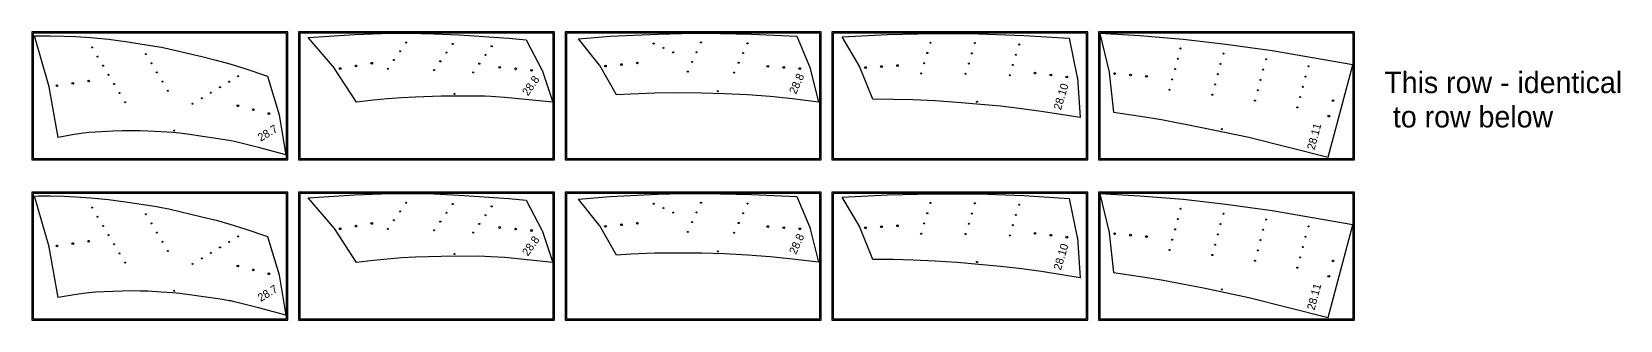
# Model space of a CAD drawing. Extents: x -420 to 2454, y -295 to 739.
# Drawn here: x 1859 to 2454, y -67 to 41 of the extents above; entities that cross this region are included whole.
import ezdxf

# ---------------------------------------------------------------- set-up
doc = ezdxf.new("R2010")
doc.units = 0
doc.header["$MEASUREMENT"] = 0
doc.header["$PDMODE"] = 32
doc.header["$PDSIZE"] = 0.38
doc.layers.get('0').update_dxf_attribs({"linetype": 'CONTINUOUS'})
for name, color, linetype in [('ARCH__', 1, 'CONTINUOUS'), ('DEFAULT', 7, 'CONTINUOUS'), ('DRILL_PTS__ENGRAVE_PASS_RO', 172, 'CONTINUOUS'), ('DRILLING', 3, 'CONTINUOUS'), ('ENGRAVE', 4, 'CONTINUOUS'), ('PLYWOOD', 6, 'CONTINUOUS')]:
    doc.layers.add(name, color=color, linetype=linetype)

# ---------------------------------------------------------------- blocks, each defined once
blk = doc.blocks.new('*X314')
at = {"layer": 'DEFAULT', "linetype": 'Continuous'}
for s, p in [('This row - identical', (2365.82, 17.88)), (' to row below', (2366.09, 5.03))]:
    blk.add_text(s, height=8, dxfattribs=at).set_placement(p)
blk = doc.blocks.new('_U874')
at = {"layer": 'ENGRAVE'}
blk.add_point((0, 0), dxfattribs=at)
blk = doc.blocks.new('_U875_01')
at = {"layer": 'ENGRAVE', "color": 0, "linetype": 'ByBlock'}
for p in [(0, 0), (4, 0), (8, 0), (12, 0), (16, 0)]:
    blk.add_blockref('_U874', p, dxfattribs=at)
blk = doc.blocks.new('_U870')
at = {"layer": 'ENGRAVE'}
blk.add_point((0, 0), dxfattribs=at)
blk = doc.blocks.new('_U871_01')
at = {"layer": 'ENGRAVE', "color": 0, "linetype": 'ByBlock'}
for p in [(0, 0), (4, 0), (8, 0), (12, 0), (16, 0), (20, 0), (24, 0)]:
    blk.add_blockref('_U870', p, dxfattribs=at)
blk = doc.blocks.new('_U866')
at = {"layer": 'ENGRAVE'}
blk.add_point((0, 0), dxfattribs=at)
blk = doc.blocks.new('_U867_01')
at = {"layer": 'ENGRAVE', "color": 0, "linetype": 'ByBlock'}
for p in [(0, 0), (4, 0), (8, 0), (12, 0), (16, 0), (20, 0)]:
    blk.add_blockref('_U866', p, dxfattribs=at)

msp = doc.modelspace()

# ---------------------------------------------------------------- linework, layer by layer
for p, q in [((1859.67693, 39.33323), (1861.22799, 39.37841)), ((1865.1636, 20.27441), (1859.67693, 39.33323)), ((1861.22799, 39.37841), (1865.59562, 39.35738)), ((1865.59562, 39.35738), (1870.77037, 39.26071)), ((1870.77037, 39.26071), (1875.09644, 39.0781)), ((1875.09644, 39.0781), (1880.85472, 38.67604)), ((1880.85472, 38.67604), (1887.48084, 38.03796)), ((1887.48084, 38.03796), (1893.87652, 37.20385)), ((1893.87652, 37.20385), (1904.80285, 35.49076)), ((1962.34768, 38.70817), (1979.76214, 39.83769)), ((1972.12887, 27.22799), (1962.34768, 38.70817)), ((1979.76214, 39.83769), (1989.83434, 40.20743)), ((1989.83434, 40.20743), (1999.71029, 40.30061)), ((1999.71029, 40.30061), (2009.38129, 40.10501)), ((2009.38129, 40.10501), (2018.89641, 39.68976)), ((2018.89641, 39.68976), (2037.61177, 38.41554)), ((2037.61177, 38.41554), (2044.06584, 37.82005)), ((2044.06584, 37.82005), (2049.94467, 26.59949)), ((2063.69011, 38.20904), (2075.52629, 39.14871)), ((2071.59741, 28.31276), (2063.69011, 38.20904)), ((2075.52629, 39.14871), (2093.47963, 39.99954)), ((2093.47963, 39.99954), (2102.37603, 40.2479)), ((2102.37603, 40.2479), (2111.20023, 40.33703)), ((2111.20023, 40.33703), (2128.59924, 39.96518)), ((2128.59924, 39.96518), (2145.52617, 39.21088)), ((2145.52617, 39.21088), (2150.54555, 27.25338)), ((2162.5928, 38.94802), (2179.59733, 39.82675)), ((2169.14925, 27.75923), (2162.5928, 38.94802)), ((2179.59733, 39.82675), (2196.6202, 40.21102)), ((2196.6202, 40.21102), (2213.64706, 40.1005)), ((2213.64706, 40.1005), (2230.66351, 39.49529)), ((2230.66351, 39.49529), (2247.6552, 38.39589)), ((2247.6552, 38.39589), (2250.70677, 23.77774)), ((2274.13094, 39.31265), (2259.17693, 40.20823)), ((2259.17693, 40.20823), (2262.68357, 25.69252)), ((2290.34551, 38.00699), (2274.13094, 39.31265)), ((2306.40103, 36.10775), (2290.34551, 38.00699)), ((2323.71219, 33.74302), (2306.40103, 36.10775)), ((1904.80285, 35.49076), (1907.38135, 35.02571)), ((1907.38135, 35.02571), (1910.1303, 34.47598)), ((1910.1303, 34.47598), (1922.46055, 31.58134)), ((1922.46055, 31.58134), (1927.83979, 30.23941)), ((1927.83979, 30.23941), (1932.9315, 28.84873)), ((2354.05419, 28.49402), (2323.71219, 33.74302)), ((1932.9315, 28.84873), (1938.55962, 27.10271)), ((1938.55962, 27.10271), (1947.0896, 24.2136)), ((1947.0896, 24.2136), (1951.44711, 9.77482)), ((1972.20783, 27.12181), (1972.12887, 27.22799)), ((1980.38768, 14.45074), (1972.20783, 27.12181)), ((2049.94467, 26.59949), (2050.00652, 26.45475)), ((2050.00652, 26.45475), (2054.05193, 14.45074)), ((2071.68568, 28.18244), (2071.59741, 28.31276)), ((2077.94221, 17.16802), (2071.68568, 28.18244)), ((2150.54555, 27.25338), (2150.59399, 27.10744)), ((2150.59399, 27.10744), (2153.72081, 14.52177)), ((2169.21657, 27.62098), (2169.14925, 27.75923)), ((2173.98014, 15.5593), (2169.21657, 27.62098)), ((2262.68357, 25.69252), (2262.7062, 25.56082)), ((2262.7062, 25.56082), (2264.24614, 10.70716)), ((2344.77523, -6.13555), (2354.05419, 28.49402)), ((1865.17265, 20.24113), (1865.1636, 20.27441)), ((1865.18056, 20.20757), (1865.17265, 20.24113)), ((1865.1873, 20.17375), (1865.18056, 20.20757)), ((1868.61183, 1.30898), (1865.1873, 20.17375)), ((2092.23791, 17.88642), (2083.28975, 17.52388)), ((2101.06991, 17.99274), (2092.23791, 17.88642)), ((2109.81411, 17.90541), (2101.06991, 17.99274)), ((2118.47938, 17.64397), (2109.81411, 17.90541)), ((2250.70677, 23.77774), (2250.72527, 23.6454)), ((2250.72527, 23.6454), (2251.80054, 8.7509)), ((1986.82384, 15.23073), (1980.38768, 14.45074)), ((1992.08951, 15.73908), (1986.82384, 15.23073)), ((1997.27116, 16.12905), (1992.08951, 15.73908)), ((2002.37602, 16.41079), (1997.27116, 16.12905)), ((2012.1559, 16.7056), (2002.37602, 16.41079)), ((2026.14988, 16.76785), (2012.1559, 16.7056)), ((2028.52217, 16.71525), (2026.14988, 16.76785)), ((2030.83905, 16.61682), (2028.52217, 16.71525)), ((2036.00292, 16.2528), (2030.83905, 16.61682)), ((2054.05193, 14.45074), (2036.00292, 16.2528)), ((2083.28975, 17.52388), (2077.94221, 17.16802)), ((2127.06634, 17.20981), (2118.47938, 17.64397)), ((2135.56219, 16.57471), (2127.06634, 17.20981)), ((2143.95924, 15.72166), (2135.56219, 16.57471)), ((2153.72081, 14.52177), (2143.95924, 15.72166)), ((2181.60279, 15.52708), (2173.98014, 15.5593)), ((2189.18205, 15.35104), (2181.60279, 15.52708)), ((2197.41756, 14.95098), (2189.18205, 15.35104)), ((2205.60567, 14.39384), (2197.41756, 14.95098)), ((2221.88572, 12.96079), (2205.60567, 14.39384)), ((2229.95513, 12.01021), (2221.88572, 12.96079)), ((2237.98, 10.91205), (2229.95513, 12.01021)), ((1951.44711, 9.77482), (1951.47687, 9.6459)), ((1951.47687, 9.6459), (1953.88991, -5.2418)), ((2251.80054, 8.7509), (2237.98, 10.91205)), ((2264.24614, 10.70716), (2274.36008, 9.25817)), ((2274.36008, 9.25817), (2282.29476, 7.96118)), ((2282.29476, 7.96118), (2298.04616, 4.92694)), ((1874.53586, 2.33342), (1868.61183, 1.30898)), ((1878.07344, 2.84613), (1874.53586, 2.33342)), ((1880.11137, 3.07124), (1878.07344, 2.84613)), ((1882.59886, 3.27862), (1880.11137, 3.07124)), ((1889.12223, 3.62419), (1882.59886, 3.27862)), ((1892.72357, 3.73234), (1889.12223, 3.62419)), ((1896.21075, 3.77528), (1892.72357, 3.73234)), ((1899.37914, 3.74303), (1896.21075, 3.77528)), ((1902.2273, 3.65203), (1899.37914, 3.74303)), ((1907.16041, 3.38614), (1902.2273, 3.65203)), ((1911.61041, 3.07905), (1907.16041, 3.38614)), ((1914.0858, 2.84301), (1911.61041, 3.07905)), ((1916.99936, 2.49956), (1914.0858, 2.84301)), ((1930.23395, 0.54533), (1916.99936, 2.49956)), ((1932.68755, 0.14343), (1930.23395, 0.54533)), ((1933.30987, 0.02267), (1932.68755, 0.14343)), ((1934.73038, -0.29514), (1933.30987, 0.02267)), ((2298.04616, 4.92694), (2315.02594, 1.32549)), ((2315.02594, 1.32549), (2344.77523, -6.13555)), ((1944.2141, -2.63744), (1934.73038, -0.29514)), ((1953.88991, -5.2418), (1944.2141, -2.63744)), ((1859.67693, -20.66677), (1861.22799, -20.62159)), ((1865.1636, -39.72559), (1859.67693, -20.66677)), ((1861.22799, -20.62159), (1865.59562, -20.64262)), ((1865.59562, -20.64262), (1870.77037, -20.73929)), ((1870.77037, -20.73929), (1875.09644, -20.9219)), ((1875.09644, -20.9219), (1880.85472, -21.32396)), ((1880.85472, -21.32396), (1887.48084, -21.96204)), ((1887.48084, -21.96204), (1893.87652, -22.79615)), ((1893.87652, -22.79615), (1904.80285, -24.50924)), ((1962.34768, -21.29183), (1979.76214, -20.16231)), ((1972.12887, -32.77201), (1962.34768, -21.29183)), ((1979.76214, -20.16231), (1989.83434, -19.79257)), ((1989.83434, -19.79257), (1999.71029, -19.69939)), ((1999.71029, -19.69939), (2009.38129, -19.89499)), ((2009.38129, -19.89499), (2018.89641, -20.31024)), ((2018.89641, -20.31024), (2037.61177, -21.58446)), ((2037.61177, -21.58446), (2044.06584, -22.17995)), ((2044.06584, -22.17995), (2049.94467, -33.40051)), ((2063.69011, -21.79096), (2075.52629, -20.85129)), ((2071.59741, -31.68724), (2063.69011, -21.79096)), ((2075.52629, -20.85129), (2093.47963, -20.00046)), ((2093.47963, -20.00046), (2102.37603, -19.7521)), ((2102.37603, -19.7521), (2111.20023, -19.66297)), ((2111.20023, -19.66297), (2128.59924, -20.03482)), ((2128.59924, -20.03482), (2145.52617, -20.78912)), ((2145.52617, -20.78912), (2150.54555, -32.74662)), ((2162.5928, -21.05198), (2179.59733, -20.17325)), ((2169.14925, -32.24077), (2162.5928, -21.05198)), ((2179.59733, -20.17325), (2196.6202, -19.78898)), ((2196.6202, -19.78898), (2213.64706, -19.8995)), ((2213.64706, -19.8995), (2230.66351, -20.50471)), ((2230.66351, -20.50471), (2247.6552, -21.60411)), ((2247.6552, -21.60411), (2250.70677, -36.22226)), ((2274.13094, -20.68735), (2259.17693, -19.79177)), ((2259.17693, -19.79177), (2262.68357, -34.30748)), ((2290.34551, -21.99301), (2274.13094, -20.68735)), ((2306.40103, -23.89225), (2290.34551, -21.99301)), ((1904.80285, -24.50924), (1907.38135, -24.97429)), ((1907.38135, -24.97429), (1910.1303, -25.52402)), ((1910.1303, -25.52402), (1922.46055, -28.41866)), ((1922.46055, -28.41866), (1927.83979, -29.76059)), ((1927.83979, -29.76059), (1932.9315, -31.15127)), ((2323.71219, -26.25698), (2306.40103, -23.89225)), ((2354.05419, -31.50598), (2323.71219, -26.25698)), ((1932.9315, -31.15127), (1938.55962, -32.89729)), ((1938.55962, -32.89729), (1947.0896, -35.7864)), ((1972.20783, -32.87819), (1972.12887, -32.77201)), ((1980.38768, -45.54926), (1972.20783, -32.87819)), ((2049.94467, -33.40051), (2050.00652, -33.54525)), ((2050.00652, -33.54525), (2054.05193, -45.54926)), ((2071.68568, -31.81756), (2071.59741, -31.68724)), ((2077.94221, -42.83198), (2071.68568, -31.81756)), ((2150.54555, -32.74662), (2150.59399, -32.89256)), ((2150.59399, -32.89256), (2153.72081, -45.47823)), ((2169.21657, -32.37902), (2169.14925, -32.24077)), ((2173.98014, -44.4407), (2169.21657, -32.37902)), ((2262.68357, -34.30748), (2262.7062, -34.43918)), ((2262.7062, -34.43918), (2264.24614, -49.29284)), ((2344.77523, -66.13555), (2354.05419, -31.50598)), ((1865.17265, -39.75887), (1865.1636, -39.72559)), ((1865.18056, -39.79243), (1865.17265, -39.75887)), ((1865.1873, -39.82625), (1865.18056, -39.79243)), ((1868.61183, -58.69102), (1865.1873, -39.82625)), ((1947.0896, -35.7864), (1951.44711, -50.22518)), ((2250.70677, -36.22226), (2250.72527, -36.3546)), ((2250.72527, -36.3546), (2251.80054, -51.2491)), ((1986.82384, -44.76927), (1980.38768, -45.54926)), ((1992.08951, -44.26092), (1986.82384, -44.76927)), ((1997.27116, -43.87095), (1992.08951, -44.26092)), ((2002.37602, -43.58921), (1997.27116, -43.87095)), ((2012.1559, -43.2944), (2002.37602, -43.58921)), ((2026.14988, -43.23215), (2012.1559, -43.2944)), ((2028.52217, -43.28475), (2026.14988, -43.23215)), ((2030.83905, -43.38318), (2028.52217, -43.28475)), ((2036.00292, -43.7472), (2030.83905, -43.38318)), ((2054.05193, -45.54926), (2036.00292, -43.7472)), ((2083.28975, -42.47612), (2077.94221, -42.83198)), ((2092.23791, -42.11358), (2083.28975, -42.47612)), ((2101.06991, -42.00726), (2092.23791, -42.11358)), ((2109.81411, -42.09459), (2101.06991, -42.00726)), ((2118.47938, -42.35603), (2109.81411, -42.09459)), ((2127.06634, -42.79019), (2118.47938, -42.35603)), ((2135.56219, -43.42529), (2127.06634, -42.79019)), ((2143.95924, -44.27834), (2135.56219, -43.42529)), ((2153.72081, -45.47823), (2143.95924, -44.27834)), ((2181.60279, -44.47292), (2173.98014, -44.4407)), ((2189.18205, -44.64896), (2181.60279, -44.47292)), ((2197.41756, -45.04902), (2189.18205, -44.64896)), ((2205.60567, -45.60616), (2197.41756, -45.04902)), ((2221.88572, -47.03921), (2205.60567, -45.60616)), ((2229.95513, -47.98979), (2221.88572, -47.03921)), ((1951.44711, -50.22518), (1951.47687, -50.3541)), ((1951.47687, -50.3541), (1953.88991, -65.2418)), ((2237.98, -49.08795), (2229.95513, -47.98979)), ((2251.80054, -51.2491), (2237.98, -49.08795)), ((2264.24614, -49.29284), (2274.36008, -50.74183)), ((2274.36008, -50.74183), (2282.29476, -52.03882)), ((2282.29476, -52.03882), (2298.04616, -55.07306)), ((1874.53586, -57.66658), (1868.61183, -58.69102)), ((1878.07344, -57.15387), (1874.53586, -57.66658)), ((1880.11137, -56.92876), (1878.07344, -57.15387)), ((1882.59886, -56.72138), (1880.11137, -56.92876)), ((1889.12223, -56.37581), (1882.59886, -56.72138)), ((1892.72357, -56.26766), (1889.12223, -56.37581)), ((1896.21075, -56.22472), (1892.72357, -56.26766)), ((1899.37914, -56.25697), (1896.21075, -56.22472)), ((1902.2273, -56.34797), (1899.37914, -56.25697)), ((1907.16041, -56.61386), (1902.2273, -56.34797)), ((1911.61041, -56.92095), (1907.16041, -56.61386)), ((1914.0858, -57.15699), (1911.61041, -56.92095)), ((1916.99936, -57.50044), (1914.0858, -57.15699)), ((1930.23395, -59.45467), (1916.99936, -57.50044)), ((1932.68755, -59.85657), (1930.23395, -59.45467)), ((2298.04616, -55.07306), (2315.02594, -58.67451)), ((2315.02594, -58.67451), (2344.77523, -66.13555)), ((1933.30987, -59.97733), (1932.68755, -59.85657)), ((1934.73038, -60.29514), (1933.30987, -59.97733)), ((1944.2141, -62.63744), (1934.73038, -60.29514)), ((1953.88991, -65.2418), (1944.2141, -62.63744))]:
    msp.add_line(p, q)
at = {"layer": 'DRILL_PTS__ENGRAVE_PASS_RO'}
for p in [(2115.91966, 18.56956), (2017.21597, 17.59543), (2213.10028, 14.63187), (2304.9346, 4.37262), (2115.91966, -41.43044), (2017.21597, -42.40457), (2213.10028, -45.36813), (2304.9346, -55.62738)]:
    msp.add_point(p, dxfattribs=at)
at = {"layer": 'DRILLING'}
for centre in [(1974.32596, 27.07806), (1980.24251, 28.07527), (1986.15906, 29.07247), (2034.12453, 27.53717), (2040.09827, 26.97646), (2046.07201, 26.41575), (2073.80179, 27.98189), (2079.77303, 28.5686), (2085.74427, 29.15532), (2134.65978, 27.90898), (2140.64526, 27.49192), (2146.63075, 27.07486), (2171.28051, 27.44269), (2177.26859, 27.82076), (2183.25667, 28.19882), (2234.83439, 25.35786), (2240.79178, 24.64407), (2246.74917, 23.93029), (2264.69992, 25.19401), (2270.6767, 24.66664), (2276.65348, 24.13926), (1868.14357, 20.65965), (1874.08019, 21.52944), (1880.01681, 22.39923), (1935.93981, 13.13271), (1941.75979, 11.67398), (2346.56895, 15.04759), (1947.57977, 10.21526), (2345.01603, 9.25203), (1974.32596, -32.92194), (1980.24251, -31.92473), (1986.15906, -30.92753), (2034.12453, -32.46283), (2040.09827, -33.02354), (2046.07201, -33.58425), (2073.80179, -32.01811), (2079.77303, -31.4314), (2085.74427, -30.84468), (2134.65978, -32.09102), (2140.64526, -32.50808), (2146.63075, -32.92514), (2171.28051, -32.55731), (2177.26859, -32.17924), (2183.25667, -31.80118), (2234.83439, -34.64214), (2240.79178, -35.35593), (2264.69992, -34.80599), (2270.6767, -35.33336), (2276.65348, -35.86074), (1868.14357, -39.34035), (1874.08019, -38.47056), (1880.01681, -37.60077), (2246.74917, -36.06971), (1935.93981, -46.86729), (2346.56895, -44.95241), (1941.75979, -48.32602), (1947.57977, -49.78474), (2345.01603, -50.74797)]:
    msp.add_circle(centre, 0.3225, dxfattribs=at)
at = {"layer": 'ENGRAVE'}
for p in [(1999.08264, 36.80329), (2016.49619, 36.30759), (2091.86642, 36.44131), (2109.613, 36.83611), (2127.03503, 36.51503), (2195.63026, 36.7223), (2212.30537, 36.59861), (2228.8607, 36.07793), (1994.45269, 30.27922), (1996.76767, 33.54126), (2011.86625, 29.78352), (2014.18122, 33.04556), (2028.8059, 32.15734), (2031.12087, 35.41938), (2095.50949, 34.78964), (2099.15257, 33.13797), (2107.96133, 33.19304), (2125.38336, 32.87196), (2194.47481, 32.89282), (2211.14992, 32.76913), (2227.70526, 32.24844), (2288.3921, 30.71674), (2289.42737, 34.58044), (2305.48685, 32.69597), (2321.4734, 30.53935), (1992.13772, 27.01718), (2009.55127, 26.52148), (2024.17595, 25.63326), (2026.49092, 28.8953), (2104.65798, 25.90689), (2106.30966, 29.54997), (2122.08001, 25.58582), (2123.73168, 29.22889), (2192.16392, 25.23385), (2193.31937, 29.06334), (2208.83904, 25.11016), (2209.99448, 28.93964), (2225.39437, 24.58948), (2226.54981, 28.41896), (2287.35682, 26.85304), (2303.4163, 24.96857), (2304.45157, 28.83227), (2320.43813, 26.67565), (2336.30986, 24.09049), (2337.34513, 27.9542), (2285.28627, 19.12563), (2286.32154, 22.98933), (2302.38102, 21.10486), (2318.36757, 18.94824), (2319.40285, 22.81195), (2335.27458, 20.22679), (2301.34574, 17.24116), (2317.3323, 15.08454), (2333.20403, 12.49938), (2334.2393, 16.36309), (1912.11793, 3.86844), (1999.08264, -23.19671), (2016.49619, -23.69241), (2091.86642, -23.55869), (2109.613, -23.16389), (2127.03503, -23.48497), (2195.63026, -23.2777), (2212.30537, -23.40139), (2228.8607, -23.92207), (1994.45269, -29.72078), (1996.76767, -26.45874), (2014.18122, -26.95444), (2028.8059, -27.84266), (2031.12087, -24.58062), (2095.50949, -25.21036), (2099.15257, -26.86203), (2107.96133, -26.80696), (2125.38336, -27.12804), (2194.47481, -27.10718), (2211.14992, -27.23087), (2227.70526, -27.75156), (2288.3921, -29.28326), (2289.42737, -25.41956), (2305.48685, -27.30403), (2321.4734, -29.46065), (1992.13772, -32.98282), (2009.55127, -33.47852), (2011.86625, -30.21648), (2024.17595, -34.36674), (2026.49092, -31.1047), (2104.65798, -34.09311), (2106.30966, -30.45003), (2122.08001, -34.41418), (2123.73168, -30.77111), (2192.16392, -34.76615), (2193.31937, -30.93666), (2208.83904, -34.88984), (2209.99448, -31.06036), (2225.39437, -35.41052), (2226.54981, -31.58104), (2287.35682, -33.14696), (2303.4163, -35.03143), (2304.45157, -31.16773), (2320.43813, -33.32435), (2336.30986, -35.90951), (2337.34513, -32.0458), (2285.28627, -40.87437), (2286.32154, -37.01067), (2302.38102, -38.89514), (2318.36757, -41.05176), (2319.40285, -37.18805), (2335.27458, -39.77321), (2301.34574, -42.75884), (2317.3323, -44.91546), (2333.20403, -47.50062), (2334.2393, -43.63691), (1912.11793, -56.13156)]:
    msp.add_point(p, dxfattribs=at)
at = {"layer": 'PLYWOOD'}
for p, q in [((1954.67693, 40.83323), (1858.67693, 40.83323)), ((1858.67693, 40.83323), (1858.67693, -7.16677)), ((1954.17693, 40.33323), (1859.17693, 40.33323)), ((1859.17693, 40.33323), (1859.17693, -6.66677)), ((1954.17693, -6.66677), (1954.17693, 40.33323)), ((1954.67693, -7.16677), (1954.67693, 40.83323)), ((2054.67693, 40.83323), (1958.67693, 40.83323)), ((1958.67693, 40.83323), (1958.67693, -7.16677)), ((2054.17693, 40.33323), (1959.17693, 40.33323)), ((1959.17693, 40.33323), (1959.17693, -6.66677)), ((2054.17693, -6.66677), (2054.17693, 40.33323)), ((2054.67693, -7.16677), (2054.67693, 40.83323)), ((2154.67693, 40.83323), (2058.67693, 40.83323)), ((2058.67693, 40.83323), (2058.67693, -7.16677)), ((2154.17693, 40.33323), (2059.17693, 40.33323)), ((2059.17693, 40.33323), (2059.17693, -6.66677)), ((2154.17693, -6.66677), (2154.17693, 40.33323)), ((2154.67693, -7.16677), (2154.67693, 40.83323)), ((2254.67693, 40.83323), (2158.67693, 40.83323)), ((2158.67693, 40.83323), (2158.67693, -7.16677)), ((2254.17693, 40.33323), (2159.17693, 40.33323)), ((2159.17693, 40.33323), (2159.17693, -6.66677)), ((2254.17693, -6.66677), (2254.17693, 40.33323)), ((2254.67693, -7.16677), (2254.67693, 40.83323)), ((2354.67693, 40.83323), (2258.67693, 40.83323)), ((2258.67693, 40.83323), (2258.67693, -7.16677)), ((2354.17693, 40.33323), (2259.17693, 40.33323)), ((2259.17693, 40.33323), (2259.17693, -6.66677)), ((2354.17693, -6.66677), (2354.17693, 40.33323)), ((2354.67693, -7.16677), (2354.67693, 40.83323)), ((1858.67693, -7.16677), (1954.67693, -7.16677)), ((1859.17693, -6.66677), (1954.17693, -6.66677)), ((1958.67693, -7.16677), (2054.67693, -7.16677)), ((1959.17693, -6.66677), (2054.17693, -6.66677)), ((2058.67693, -7.16677), (2154.67693, -7.16677)), ((2059.17693, -6.66677), (2154.17693, -6.66677)), ((2158.67693, -7.16677), (2254.67693, -7.16677)), ((2159.17693, -6.66677), (2254.17693, -6.66677)), ((2258.67693, -7.16677), (2354.67693, -7.16677)), ((2259.17693, -6.66677), (2354.17693, -6.66677)), ((1954.67693, -19.16677), (1858.67693, -19.16677)), ((1858.67693, -19.16677), (1858.67693, -67.16677)), ((1954.17693, -19.66677), (1859.17693, -19.66677)), ((1859.17693, -19.66677), (1859.17693, -66.66677)), ((1954.17693, -66.66677), (1954.17693, -19.66677)), ((1954.67693, -67.16677), (1954.67693, -19.16677)), ((2054.67693, -19.16677), (1958.67693, -19.16677)), ((1958.67693, -19.16677), (1958.67693, -67.16677)), ((2054.17693, -19.66677), (1959.17693, -19.66677)), ((1959.17693, -19.66677), (1959.17693, -66.66677)), ((2054.17693, -66.66677), (2054.17693, -19.66677)), ((2054.67693, -67.16677), (2054.67693, -19.16677)), ((2154.67693, -19.16677), (2058.67693, -19.16677)), ((2058.67693, -19.16677), (2058.67693, -67.16677)), ((2154.17693, -19.66677), (2059.17693, -19.66677)), ((2059.17693, -19.66677), (2059.17693, -66.66677)), ((2154.17693, -66.66677), (2154.17693, -19.66677)), ((2154.67693, -67.16677), (2154.67693, -19.16677)), ((2254.67693, -19.16677), (2158.67693, -19.16677)), ((2158.67693, -19.16677), (2158.67693, -67.16677)), ((2254.17693, -19.66677), (2159.17693, -19.66677)), ((2159.17693, -19.66677), (2159.17693, -66.66677)), ((2254.17693, -66.66677), (2254.17693, -19.66677)), ((2254.67693, -67.16677), (2254.67693, -19.16677)), ((2354.67693, -19.16677), (2258.67693, -19.16677)), ((2258.67693, -19.16677), (2258.67693, -67.16677)), ((2354.17693, -19.66677), (2259.17693, -19.66677)), ((2259.17693, -19.66677), (2259.17693, -66.66677)), ((2354.17693, -66.66677), (2354.17693, -19.66677)), ((2354.67693, -67.16677), (2354.67693, -19.16677)), ((1858.67693, -67.16677), (1954.67693, -67.16677)), ((1859.17693, -66.66677), (1954.17693, -66.66677)), ((1958.67693, -67.16677), (2054.67693, -67.16677)), ((1959.17693, -66.66677), (2054.17693, -66.66677)), ((2058.67693, -67.16677), (2154.67693, -67.16677)), ((2059.17693, -66.66677), (2154.17693, -66.66677)), ((2158.67693, -67.16677), (2254.67693, -67.16677)), ((2159.17693, -66.66677), (2254.17693, -66.66677)), ((2258.67693, -67.16677), (2354.67693, -67.16677)), ((2259.17693, -66.66677), (2354.17693, -66.66677))]:
    msp.add_line(p, q, dxfattribs=at)

# ---------------------------------------------------------------- block references
at = {"layer": 'DEFAULT'}
msp.add_blockref('*X314', (0, 0), dxfattribs=at)
at = {"layer": 'ENGRAVE'}
for name, p, rotation in [('_U871_01', (1893.66745, 14.43275), 120.9999999999967), ('_U875_01', (1909.72344, 18.77676), 120.9999999999967), ('_U867_01', (1918.97606, 13.91149), 31), ('_U871_01', (1893.66745, -45.56725), 120.9999999999967), ('_U875_01', (1909.72344, -41.22324), 120.9999999999967), ('_U867_01', (1918.97606, -46.08851), 31)]:
    msp.add_blockref(name, p, dxfattribs=dict(at, rotation=rotation))

# ---------------------------------------------------------------- texts
at = {"layer": 'ARCH__', "linetype": 'Continuous'}
for s, rotation, p in [('28.8', 54.63779864, (2044.7201, 16.62835)), ('28.8', 65.61169009, (2145.2125, 17.23751)), ('28.10', 73.21021323, (2244.54879, 11.33472)), ('28.7', 31, (1944.52113, -0.355)), ('28.11', 75, (2339.63122, -3.59466)), ('28.8', 54.63779864, (2044.7201, -43.37165)), ('28.8', 65.61169009, (2145.2125, -42.76249)), ('28.10', 73.21021323, (2244.54879, -48.66528)), ('28.7', 31, (1944.52113, -60.355)), ('28.11', 75, (2339.63122, -63.59466))]:
    msp.add_text(s, height=3, rotation=rotation, dxfattribs=at).set_placement(p)

doc.saveas('drawing.dxf')
